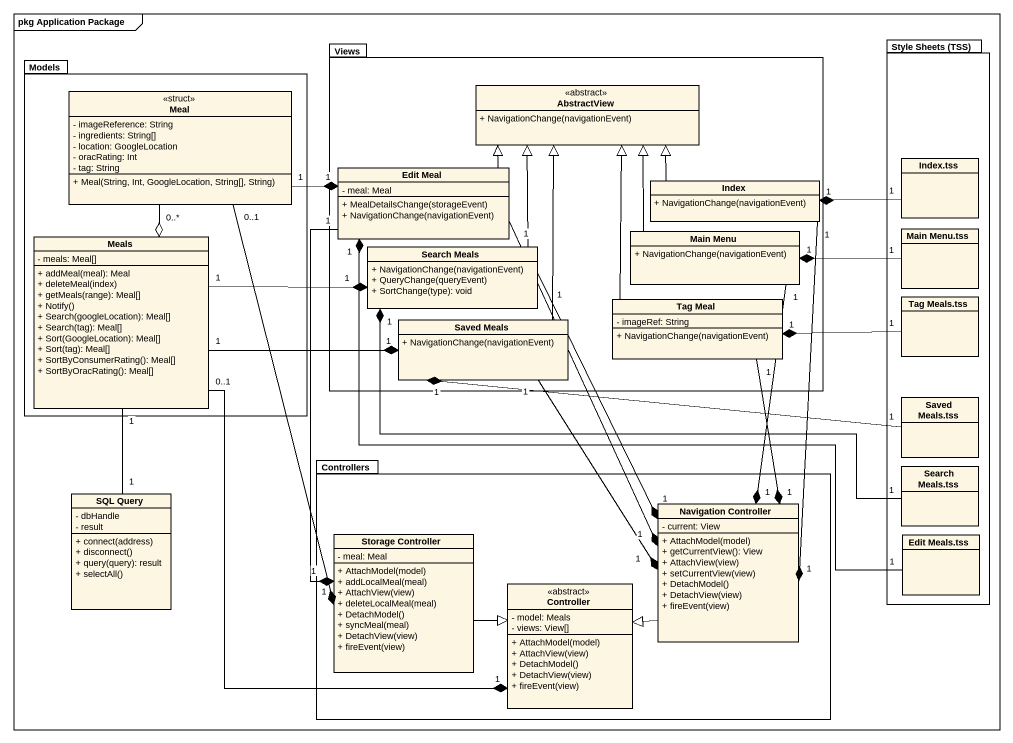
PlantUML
@startuml
mainframe pkg Application Package
hide circle
hide empty members
skinparam classAttributeIconSize 0
package Views {
  class AbstractView <<abstract>> {
    + NavigationChange(navigationEvent)
  }
  class "Edit Meal" as Edit_Meal {
    - meal: Meal
    + MealDetailsChange(storageEvent)
    + NavigationChange(navigationEvent)
  }
  class Index {
    + NavigationChange(navigationEvent)
  }
  class "Search Meals" as Search_Meals {
    + NavigationChange(navigationEvent)
    + QueryChange(queryEvent)
    + SortChange(type): void
  }
  class "Main Menu" as Main_Menu {
    + NavigationChange(navigationEvent)
  }
  class "Saved Meals" as Saved_Meals {
    + NavigationChange(navigationEvent)
  }
  class "Tag Meal" as Tag_Meal {
    - imageRef: String
    + NavigationChange(navigationEvent)
  }
}
package "Style Sheets (TSS)" as Style_Sheets_TSS {
  class "Index.tss" as Index_tss
  class "Main Menu.tss" as Main_Menu_tss
  class "Tag Meals.tss" as Tag_Meals_tss
  class "Saved Meals.tss" as Saved_Meals_tss
  class "Search Meals.tss" as Search_Meals_tss
  class "Edit Meals.tss" as Edit_Meals_tss
}
package Models {
  class Meal <<struct>> {
    - imageReference: String
    - ingredients: String[]
    - location: GoogleLocation
    - oracRating: Int
    - tag: String
    + Meal(String, Int, GoogleLocation, String[], String)
  }
  class Meals {
    - meals: Meal[]
    + addMeal(meal): Meal
    + deleteMeal(index)
    + getMeals(range): Meal[]
    + Notify()
    + Search(googleLocation): Meal[]
    + Search(tag): Meal[]
    + Sort(GoogleLocation): Meal[]
    + Sort(tag): Meal[]
    + SortByConsumerRating(): Meal[]
    + SortByOracRating(): Meal[]
  }
}
package Controllers {
  class "Navigation Controller" as Navigation_Controller {
    - current: View
    + AttachModel(model)
    + getCurrentView(): View
    + AttachView(view)
    + setCurrentView(view)
    + DetachModel()
    + DetachView(view)
    + fireEvent(view)
  }
  class "Storage Controller" as Storage_Controller {
    - meal: Meal
    + AttachModel(model)
    + addLocalMeal(meal)
    + AttachView(view)
    + deleteLocalMeal(meal)
    + DetachModel()
    + syncMeal(meal)
    + DetachView(view)
    + fireEvent(view)
  }
  class Controller <<abstract>> {
    - model: Meals
    - views: View[]
    + AttachModel(model)
    + AttachView(view)
    + DetachModel()
    + DetachView(view)
    + fireEvent(view)
  }
}
class "SQL Query" as SQL_Query {
  - dbHandle
  - result
  + connect(address)
  + disconnect()
  + query(query): result
  + selectAll()
}
Meal "1" -right-* "1" Edit_Meal
Meal "0..*" --o Meals
Meal "0..1" --* "1" Storage_Controller
Edit_Meal -right-|> AbstractView
Edit_Meal "1" --* "1" Navigation_Controller
Edit_Meal "1" --* "1" Storage_Controller
Index_tss "1" -left-* "1" Index
Index -left-|> AbstractView
Index "1" --* "1" Navigation_Controller
Meals "1" -right-* "1" Search_Meals
Meals "1" -right-* "1" Saved_Meals
Meals "1" -- "1" SQL_Query
Meals "0..1" --* "1" Controller
Search_Meals -up-|> AbstractView
Search_Meals "1" --* "1" Navigation_Controller
Main_Menu -up-|> AbstractView
Main_Menu "1" --* "1" Navigation_Controller
Main_Menu_tss "1" -left-* "1" Main_Menu
Saved_Meals -up-|> AbstractView
Saved_Meals "1" --* "1" Navigation_Controller
Tag_Meal -up-|> AbstractView
Tag_Meal "1" --* "1" Navigation_Controller
Tag_Meals_tss "1" -left-* "1" Tag_Meal
Saved_Meals_tss "1" -left-* "1" Saved_Meals
Search_Meals_tss "1" -left-* "1" Search_Meals
Navigation_Controller -left-|> Controller
Storage_Controller -right-|> Controller
Edit_Meals_tss "1" -up-* "1" Edit_Meal
@enduml
